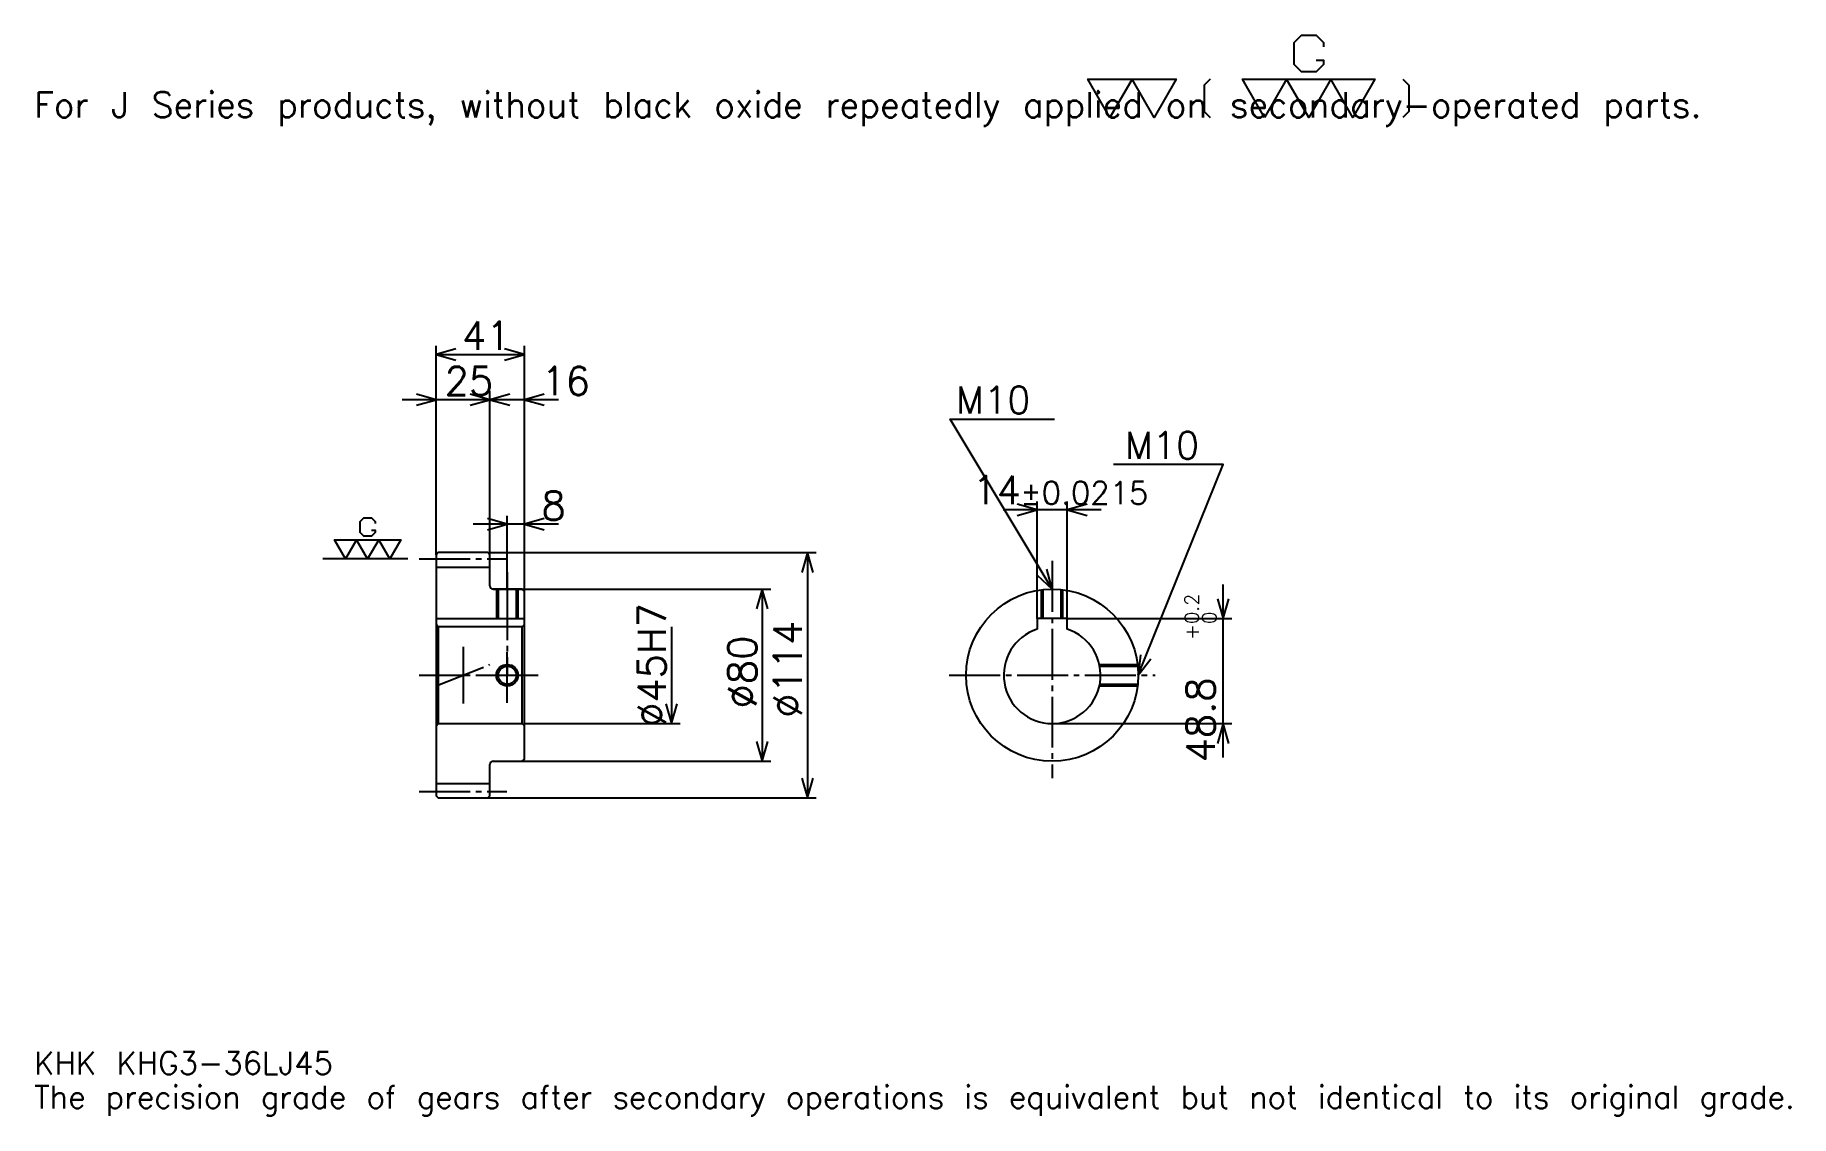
# Model space of a CAD drawing. Extents: x 27 to 842, y 10 to 512.
import ezdxf

# ---------------------------------------------------------------- set-up
doc = ezdxf.new("R2010")
doc.units = 0
doc.linetypes.add('DASHDOT', pattern=[31.565218, 23.673913, -2.630435, 2.630435, -2.630435])
doc.layers.get('0').update_dxf_attribs({"linetype": 'CONTINUOUS'})
doc.layers.add('DASHDOT', color=6, linetype='DASHDOT')
doc.styles.add('KANJI', font='TXT', dxfattribs={"bigfont": 'BIGFONT'})

msp = doc.modelspace()

# ---------------------------------------------------------------- linework, layer by layer
at = {"color": 5}
for p, q in [((213.065216, 271.380432), (213.065216, 367.391296)), ((254.065216, 271.380432), (254.065216, 367.391296)), ((213.065216, 363.445618), (254.065216, 363.445618)), ((238.065216, 271.380432), (238.065216, 346.347778)), ((253.847824, 342.402161), (197.282608, 342.402161)), ((269.847839, 342.402161), (222.282608, 342.402161)), ((492.239136, 240.68042), (492.239136, 295.152161)), ((506.239136, 240.68042), (506.239136, 295.152161)), ((246.065216, 271.380432), (246.065216, 288.478241)), ((522.021729, 291.206512), (476.456512, 291.206512)), ((269.847839, 284.532593), (230.282608, 284.532593)), ((213.065216, 270.380432), (213.065216, 271.380432)), ((237.065216, 271.380432), (254.065216, 271.380432)), ((238.065216, 270.380432), (238.065216, 271.380432)), ((246.065216, 254.380417), (246.065216, 271.380432)), ((246.065216, 254.380417), (246.065216, 271.380432)), ((254.065216, 271.380432), (389.532593, 271.380432)), ((254.065216, 253.380417), (254.065216, 271.380432)), ((385.586975, 271.380432), (385.586975, 157.380417)), ((239.565216, 254.380417), (254.065216, 254.380417)), ((254.065216, 254.380417), (368.489136, 254.380417)), ((364.543488, 254.380417), (364.543488, 174.380417)), ((578.695679, 176.097809), (578.695679, 256.463013)), ((322.456512, 236.880417), (322.456512, 191.880417)), ((506.239136, 240.68042), (582.641296, 240.68042)), ((254.065216, 191.880417), (326.402161, 191.880417)), ((499.239136, 191.880417), (582.641296, 191.880417)), ((239.565216, 174.380417), (254.065216, 174.380417)), ((254.065216, 174.380417), (368.489136, 174.380417)), ((237.065216, 157.380417), (254.065216, 157.380417)), ((254.065216, 157.380417), (389.532593, 157.380417))]:
    msp.add_line(p, q, dxfattribs=at)
at = {"color": 7}
for p, q in [((199.91304, 268.380432), (160.456512, 268.380432)), ((225.565216, 227.532593), (225.565216, 201.228241))]:
    msp.add_line(p, q, dxfattribs=at)
at = {"color": 4}
for p, q in [((213.065216, 264.630432), (238.065216, 264.630432)), ((213.065216, 240.68042), (254.065216, 240.68042)), ((214.065216, 236.880417), (214.065216, 191.880417)), ((253.065216, 236.880417), (254.065216, 237.880417)), ((253.065216, 191.880417), (254.065216, 190.880417)), ((213.065216, 164.130417), (238.065216, 164.130417))]:
    msp.add_line(p, q, dxfattribs=at)
at = {"color": 7}
for points in [[(621.834778, 500.150879), (625.254395, 500.150879), (625.254395, 498.099152), (621.834778, 494.679565), (614.995667, 494.679565), (611.576111, 498.099152), (611.576111, 508.357849), (614.995667, 511.777405), (621.834778, 511.777405), (625.254395, 508.357849), (625.254395, 506.306091)], [(526.086975, 473.478271), (515.828308, 491.26001), (556.863037, 491.26001), (546.60437, 473.478271), (536.345642, 491.26001), (526.086975, 473.478271)], [(572.593079, 491.26001), (569.857422, 488.524353), (569.857422, 476.213928), (572.593079, 473.478271)], [(597.897827, 473.478271), (587.63916, 491.26001), (649.191345, 491.26001), (638.932617, 473.478271), (628.67395, 491.26001), (618.415222, 473.478271), (608.156555, 491.26001), (597.897827, 473.478271)], [(662.185669, 491.26001), (664.921326, 488.524353), (664.921326, 476.213928), (662.185669, 473.478271)], [(182.946747, 281.716736), (184.656525, 281.716736), (184.656525, 280.690857), (182.946747, 278.981079), (179.527176, 278.981079), (177.817383, 280.690857), (177.817383, 285.82019), (179.527176, 287.529968), (182.946747, 287.529968), (184.656525, 285.82019), (184.656525, 284.794312)], [(170.978256, 268.380432), (165.848907, 277.271301), (196.625, 277.271301), (191.495651, 268.380432), (186.366302, 277.271301), (181.236954, 268.380432), (176.107605, 277.271301), (170.978256, 268.380432)]]:
    msp.add_lwpolyline(points, dxfattribs=at)
at = {"color": 5}
for points in [[(222.271744, 366.07605), (213.065216, 363.445618), (222.271744, 360.815186)], [(244.858688, 360.815186), (254.065216, 363.445618), (244.858688, 366.07605)], [(203.858688, 339.771729), (213.065216, 342.402161), (203.858688, 345.032593)], [(228.858688, 339.771729), (238.065216, 342.402161), (228.858688, 345.032593)], [(247.271729, 345.032593), (238.065216, 342.402161), (247.271729, 339.771729)], [(263.271729, 345.032593), (254.065216, 342.402161), (263.271729, 339.771729)], [(499.239136, 254.380417), (451.891296, 333.293457), (500.29129, 333.293457)], [(539.239136, 214.380417), (578.695679, 312.25), (527.665222, 312.25)], [(483.032623, 288.57608), (492.239136, 291.206512), (483.032623, 293.836945)], [(515.445679, 293.836945), (506.239136, 291.206512), (515.445679, 288.57608)], [(236.858688, 281.902161), (246.065216, 284.532593), (236.858688, 287.163025)], [(263.271729, 287.163025), (254.065216, 284.532593), (263.271729, 281.902161)], [(388.217407, 262.173889), (385.586975, 271.380432), (382.956543, 262.173889)], [(492.246826, 260.9216), (499.239136, 254.380417), (496.757996, 263.628296)], [(367.17392, 245.173889), (364.543488, 254.380417), (361.913055, 245.173889)], [(576.065186, 249.886932), (578.695679, 240.68042), (581.32605, 249.886932)], [(540.241943, 223.902695), (539.239136, 214.380417), (545.121216, 221.935593)], [(319.82608, 201.086945), (322.456512, 191.880417), (325.086945, 201.086945)], [(581.32605, 182.673889), (578.695679, 191.880417), (576.065186, 182.673889)], [(361.913055, 183.586945), (364.543488, 174.380417), (367.17392, 183.586945)], [(382.956543, 166.586945), (385.586975, 157.380417), (388.217407, 166.586945)]]:
    msp.add_lwpolyline(points, dxfattribs=at)
at = {"color": 4}
for points in [[(238.065216, 255.880417), (238.065216, 270.380432), (237.065216, 271.380432), (214.065216, 271.380432), (213.065216, 270.380432), (213.065216, 190.880417)], [(239.565216, 174.380417), (253.065216, 174.380417), (254.065216, 175.380417), (254.065216, 253.380417), (253.065216, 254.380417), (239.565216, 254.380417)], [(241.065216, 254.380417), (241.065216, 240.68042)], [(241.875214, 254.380417), (241.875214, 240.68042)], [(250.255219, 254.380417), (250.255219, 240.68042)], [(251.065216, 254.380417), (251.065216, 240.68042)], [(494.239136, 240.68042), (494.239136, 254.066681)], [(495.049133, 240.68042), (495.049133, 254.160355)], [(503.429138, 240.68042), (503.429138, 254.160355)], [(504.239136, 240.68042), (504.239136, 254.066681)], [(213.065216, 190.880417), (214.065216, 191.880417), (253.065216, 191.880417), (253.065216, 236.880417), (214.065216, 236.880417), (213.065216, 237.880417)], [(506.239136, 235.763824), (506.239136, 240.68042), (492.239136, 240.68042), (492.239136, 235.763824)], [(521.176514, 219.380417), (538.925415, 219.380417)], [(521.345581, 218.570419), (539.019043, 218.570419)], [(521.176514, 209.380417), (538.925415, 209.380417)], [(521.345581, 210.190414), (539.019043, 210.190414)], [(213.065216, 190.880417), (213.065216, 158.380417), (214.065216, 157.380417), (237.065216, 157.380417), (238.065216, 158.380417), (238.065216, 172.880417)]]:
    msp.add_lwpolyline(points, dxfattribs=at)
for centre, radius in [((499.239136, 214.380417), 40), ((246.065216, 214.380417), 4.19)]:
    msp.add_circle(centre, radius, dxfattribs=at)
at = {"color": 7}
msp.add_circle((246.065216, 214.380417), 5, dxfattribs=at)
at = {"color": 4}
for centre, radius, start, end in [((239.565216, 255.880417), 1.5, 180, 270), ((499.239136, 214.380417), 22.5, 108.12620381, 71.87379619), ((239.565216, 172.880417), 1.5, 90, 180)]:
    msp.add_arc(centre, radius, start, end, dxfattribs=at)
at = {"layer": 'DASHDOT', "color": 7}
for p, q in [((205.173904, 268.380432), (245.956512, 268.380432)), ((499.239136, 267.532593), (499.239136, 166.489105)), ((246.065216, 254.380417), (246.065216, 214.380417)), ((205.173904, 214.380417), (261.956512, 214.380417)), ((213.065216, 209.456543), (238.065216, 219.304291)), ((451.347839, 214.380417), (547.130432, 214.380417)), ((205.173904, 160.380417), (245.956512, 160.380417))]:
    msp.add_line(p, q, dxfattribs=at)
for points in [[(246.065216, 262.271729), (246.065216, 232.789108)], [(246.065216, 201.489105), (246.065216, 227.271729)], [(233.17392, 214.380417), (258.956512, 214.380417)]]:
    msp.add_lwpolyline(points, dxfattribs=at)

# ---------------------------------------------------------------- texts
at = {"color": 7, "style": 'KANJI'}
for s, height, p in [('For J Series products, without black oxide repeatedly applied on secondary-operated parts.', 11.836957, (26.304348, 473.478271)), ('41', 13.152174, (225.016296, 365.549988)), ('25', 13.152174, (217.016296, 344.5065)), ('16', 13.152174, (261.956512, 344.5065)), ('M10', 12.626087, (454.521729, 335.923889)), ('M10', 12.626087, (532.926086, 314.880432)), ('14', 13.152174, (462.226318, 293.836945)), ('%%p0.0215', 10.521739, (484.451874, 293.836945)), ('8', 13.152174, (261.956512, 286.636932)), ('KHK KHG3-36LJ45', 10.521739, (26.304348, 28.934782)), ('The precision grade of gears after secondary operations is equivalent but not identical to its original grade.', 10.521739, (26.304348, 13.152174))]:
    msp.add_text(s, height=height, dxfattribs=at).set_placement(p)
for s, height, p in [('%%c45H7', 13.152174, (319.82608, 190.377701)), ('0.2', 6.576087, (567.384766, 238.191895)), ('%%c114', 13.152174, (382.956543, 194.652161)), ('+', 6.576087, (567.384766, 230.826675)), ('0', 6.576087, (575.539124, 238.191895)), ('%%c80', 13.152174, (361.913055, 198.926605)), ('48.8', 13.152174, (574.75, 173.898849))]:
    msp.add_text(s, height=height, rotation=90, dxfattribs=at).set_placement(p)

doc.saveas('drawing.dxf')
